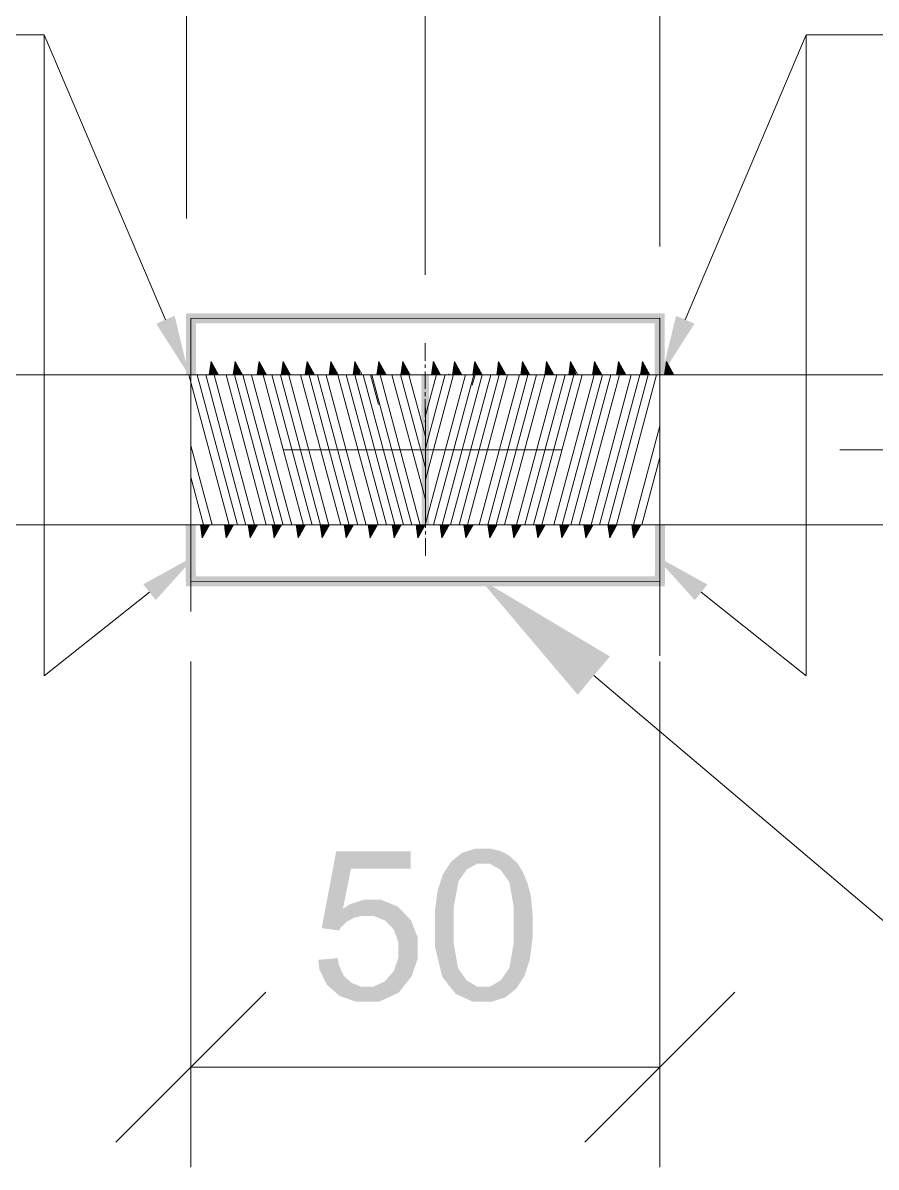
# Model space of a CAD drawing. Header units: millimetres. Extents: x 2 to 579, y 1 to 405.
# Drawn here: x 182.25 to 189.92, y 99.58 to 109.87 of the extents above; entities that cross this region are included whole.
import ezdxf

# ---------------------------------------------------------------- set-up
doc = ezdxf.new("R2010")
doc.units = ezdxf.units.MM
doc.linetypes.add('XKITLINE00', pattern=[0])
doc.layers.add('LinkedObject', color=7, linetype='Continuous', lineweight=0)

# ---------------------------------------------------------------- blocks, each defined once
blk = doc.blocks.new('*A4')
at = {"layer": 'LinkedObject'}
for color, points in [(4, [(188.024, 107.26), (183.805, 107.168), (183.715, 107.258)]), (4, [(183.715, 107.258), (183.805, 106.706), (183.715, 106.706)]), (4, [(183.805, 107.168), (183.805, 106.706), (183.715, 107.258)]), (4, [(187.934, 107.17), (183.805, 107.168), (188.024, 107.26)]), (4, [(188.024, 106.706), (187.934, 107.17), (188.024, 107.26)]), (6, [(183.448, 107.166), (183.614, 107.236), (183.742, 106.704)]), (4, [(187.934, 106.706), (187.934, 107.17), (188.024, 106.706)]), (6, [(188.125, 107.236), (188.291, 107.166), (187.996, 106.704)]), (4, [(185.834, 106.706), (185.904, 105.356), (185.837, 105.356)]), (4, [(185.901, 106.706), (185.904, 105.356), (185.834, 106.706)]), (4, [(183.713, 105.356), (183.805, 104.894), (183.715, 104.804)]), (4, [(183.803, 105.356), (183.805, 104.894), (183.713, 105.356)]), (4, [(187.934, 104.892), (187.935, 105.356), (188.024, 104.802)]), (4, [(188.024, 104.802), (187.935, 105.356), (188.025, 105.356)]), (6, [(183.444, 104.679), (183.332, 104.821), (183.811, 105.086)]), (6, [(188.406, 104.82), (188.294, 104.679), (187.927, 105.085)]), (4, [(183.805, 104.894), (187.934, 104.892), (183.715, 104.804)]), (4, [(183.715, 104.804), (187.934, 104.892), (188.024, 104.802)]), (1, [(187.53, 104.172), (187.24, 103.828), (186.355, 104.873)]), (7, [(185.2, 102.262), (184.937, 101.728), (185.068, 102.42)]), (7, [(185.738, 102.262), (185.068, 102.42), (185.738, 102.42)]), (7, [(185.2, 102.262), (185.068, 102.42), (185.738, 102.262)]), (7, [(186.321, 102.444), (186.336, 102.307), (186.199, 102.405)]), (7, [(186.394, 102.444), (186.336, 102.307), (186.321, 102.444)]), (7, [(186.336, 102.307), (186.394, 102.444), (186.393, 102.307)]), (7, [(186.394, 102.444), (186.451, 102.307), (186.393, 102.307)]), (7, [(186.544, 102.423), (186.394, 102.444), (186.449, 102.444)]), (7, [(186.585, 102.401), (186.394, 102.444), (186.544, 102.423)]), (7, [(186.547, 102.252), (186.394, 102.444), (186.585, 102.401)]), (7, [(186.451, 102.307), (186.394, 102.444), (186.547, 102.252)]), (7, [(186.102, 102.326), (186.21, 102.21), (186.029, 102.214)]), (7, [(186.244, 102.258), (186.102, 102.326), (186.15, 102.366)]), (7, [(186.21, 102.21), (186.102, 102.326), (186.244, 102.258)]), (7, [(186.199, 102.405), (186.336, 102.307), (186.15, 102.366)]), (7, [(186.15, 102.366), (186.336, 102.307), (186.244, 102.258)]), (7, [(186.585, 102.401), (186.586, 102.197), (186.547, 102.252)]), (7, [(186.626, 102.379), (186.586, 102.197), (186.585, 102.401)]), (7, [(186.694, 102.316), (186.586, 102.197), (186.626, 102.379)]), (7, [(186.72, 102.275), (186.586, 102.197), (186.694, 102.316)]), (7, [(185.128, 101.9), (184.937, 101.728), (185.2, 102.262)]), (7, [(186.029, 102.214), (186.21, 102.21), (186.004, 102.141)]), (7, [(186.72, 102.275), (186.625, 102.143), (186.586, 102.197)]), (7, [(186.747, 102.233), (186.625, 102.143), (186.72, 102.275)]), (7, [(186.788, 102.133), (186.625, 102.143), (186.747, 102.233)]), (7, [(186.168, 102.149), (185.955, 101.875), (186.004, 102.141)]), (7, [(186.125, 101.921), (185.955, 101.875), (186.168, 102.149)]), (7, [(186.004, 102.141), (185.955, 101.875), (185.98, 102.067)]), (7, [(186.004, 102.141), (186.21, 102.21), (186.168, 102.149)]), (7, [(186.804, 102.074), (186.664, 101.921), (186.625, 102.143)]), (7, [(186.804, 102.074), (186.625, 102.143), (186.788, 102.133)]), (7, [(186.819, 102.015), (186.664, 101.921), (186.804, 102.074)]), (7, [(186.834, 101.855), (186.664, 101.921), (186.819, 102.015)]), (7, [(185.315, 101.984), (185.128, 101.9), (185.188, 101.942)]), (7, [(185.298, 101.838), (185.128, 101.9), (185.315, 101.984)]), (7, [(185.298, 101.838), (185.315, 101.984), (185.338, 101.838)]), (7, [(185.338, 101.838), (185.315, 101.984), (185.403, 101.838)]), (7, [(185.382, 101.984), (185.403, 101.838), (185.315, 101.984)]), (7, [(185.619, 101.923), (185.382, 101.984), (185.47, 101.984)]), (7, [(185.507, 101.797), (185.382, 101.984), (185.619, 101.923)]), (7, [(185.403, 101.838), (185.382, 101.984), (185.507, 101.797)]), (7, [(185.507, 101.797), (185.619, 101.923), (185.547, 101.756)]), (7, [(185.547, 101.756), (185.619, 101.923), (185.586, 101.715)]), (7, [(185.68, 101.862), (185.586, 101.715), (185.619, 101.923)]), (7, [(185.955, 101.755), (186.125, 101.921), (186.125, 101.755)]), (7, [(185.955, 101.875), (186.125, 101.921), (185.955, 101.755)]), (7, [(186.834, 101.855), (186.664, 101.755), (186.664, 101.921)]), (7, [(184.937, 101.728), (185.128, 101.9), (185.225, 101.82)]), (7, [(185.193, 101.802), (184.937, 101.728), (185.225, 101.82)]), (7, [(185.161, 101.784), (184.937, 101.728), (185.193, 101.802)]), (7, [(185.225, 101.82), (185.128, 101.9), (185.298, 101.838)]), (7, [(185.586, 101.715), (185.68, 101.862), (185.626, 101.603)]), (7, [(185.626, 101.603), (185.68, 101.862), (185.801, 101.643)]), (7, [(185.801, 101.643), (185.68, 101.862), (185.74, 101.8)]), (7, [(186.834, 101.755), (186.664, 101.755), (186.834, 101.855)]), (7, [(185.111, 101.736), (184.937, 101.728), (185.161, 101.784)]), (7, [(184.937, 101.728), (185.111, 101.736), (185.092, 101.707)]), (7, [(186.125, 101.755), (185.955, 101.565), (185.955, 101.755)]), (7, [(186.125, 101.588), (185.955, 101.565), (186.125, 101.755)]), (7, [(186.834, 101.755), (186.664, 101.589), (186.664, 101.755)]), (7, [(186.834, 101.636), (186.664, 101.589), (186.834, 101.755)]), (7, [(185.626, 101.603), (185.801, 101.643), (185.626, 101.532)]), (7, [(185.626, 101.532), (185.801, 101.643), (185.626, 101.458)]), (7, [(185.801, 101.547), (185.626, 101.458), (185.801, 101.643)]), (7, [(186.625, 101.368), (186.834, 101.636), (186.785, 101.371)]), (7, [(186.664, 101.589), (186.834, 101.636), (186.625, 101.368)]), (7, [(186.785, 101.371), (186.834, 101.636), (186.809, 101.444)]), (7, [(185.584, 101.338), (185.801, 101.547), (185.694, 101.23)]), (7, [(185.626, 101.458), (185.801, 101.547), (185.584, 101.338)]), (7, [(185.694, 101.23), (185.801, 101.547), (185.748, 101.297)]), (7, [(185.748, 101.297), (185.801, 101.547), (185.801, 101.455)]), (7, [(186.125, 101.588), (186.088, 101.205), (185.955, 101.565)]), (7, [(185.955, 101.565), (186.088, 101.205), (186.022, 101.29)]), (7, [(186.164, 101.367), (186.088, 101.205), (186.125, 101.588)]), (7, [(185.091, 101.394), (184.907, 101.443), (185.082, 101.458)]), (7, [(184.907, 101.443), (185.04, 101.169), (184.916, 101.358)]), (7, [(185.091, 101.394), (185.04, 101.169), (184.907, 101.443)]), (7, [(185.136, 101.299), (185.04, 101.169), (185.091, 101.394)]), (7, [(184.916, 101.358), (185.04, 101.169), (184.982, 101.221)]), (7, [(185.04, 101.169), (185.136, 101.299), (185.098, 101.118)]), (7, [(185.171, 101.267), (185.098, 101.118), (185.136, 101.299)]), (7, [(185.543, 101.293), (185.694, 101.23), (185.502, 101.248)]), (7, [(185.584, 101.338), (185.694, 101.23), (185.543, 101.293)]), (7, [(186.088, 101.205), (186.164, 101.367), (186.203, 101.312)]), (7, [(186.242, 101.257), (186.088, 101.205), (186.203, 101.312)]), (7, [(186.586, 101.313), (186.688, 101.185), (186.547, 101.258)]), (7, [(186.785, 101.371), (186.586, 101.313), (186.625, 101.368)]), (7, [(186.761, 101.298), (186.586, 101.313), (186.785, 101.371)]), (7, [(186.688, 101.185), (186.586, 101.313), (186.761, 101.298)]), (7, [(185.206, 101.235), (185.098, 101.118), (185.171, 101.267)]), (7, [(185.206, 101.235), (185.34, 101.066), (185.098, 101.118)]), (7, [(185.291, 101.202), (185.34, 101.066), (185.206, 101.235)]), (7, [(185.341, 101.202), (185.34, 101.066), (185.291, 101.202)]), (7, [(185.34, 101.066), (185.694, 101.23), (185.453, 101.066)]), (7, [(185.401, 101.202), (185.694, 101.23), (185.34, 101.066)]), (7, [(185.401, 101.202), (185.34, 101.066), (185.341, 101.202)]), (7, [(185.502, 101.248), (185.694, 101.23), (185.401, 101.202)]), (7, [(185.453, 101.066), (185.694, 101.23), (185.63, 101.148)]), (7, [(186.242, 101.257), (186.394, 101.066), (186.088, 101.205)]), (7, [(186.088, 101.205), (186.394, 101.066), (186.144, 101.136)]), (7, [(186.337, 101.202), (186.394, 101.066), (186.242, 101.257)]), (7, [(186.394, 101.066), (186.337, 101.202), (186.394, 101.202)]), (7, [(186.394, 101.066), (186.451, 101.202), (186.468, 101.066)]), (7, [(186.451, 101.202), (186.394, 101.066), (186.394, 101.202)]), (7, [(186.639, 101.145), (186.451, 101.202), (186.547, 101.258)]), (7, [(186.591, 101.106), (186.451, 101.202), (186.639, 101.145)]), (7, [(186.468, 101.066), (186.451, 101.202), (186.591, 101.106)]), (7, [(186.547, 101.258), (186.688, 101.185), (186.639, 101.145)]), (7, [(185.098, 101.118), (185.34, 101.066), (185.249, 101.066)]), (7, [(186.144, 101.136), (186.394, 101.066), (186.297, 101.066)])]:
    blk.add_hatch(color=color, dxfattribs=at).paths.add_polyline_path(points, flags=17)
at = {"layer": 'LinkedObject', "color": 6, "linetype": 'XKITLINE00', "lineweight": 0}
for p, q in [((183.72, 108.113), (183.72, 116.792)), ((185.869, 107.606), (185.869, 116.792)), ((185.869, 107.89), (185.869, 116.792)), ((187.979, 107.86), (187.979, 116.792)), ((182.441, 109.764), (177.446, 109.764)), ((183.531, 107.201), (182.441, 109.764)), ((182.441, 103.999), (182.441, 109.764)), ((188.208, 107.201), (189.297, 109.764)), ((189.297, 109.764), (194.293, 109.764)), ((189.297, 103.999), (189.297, 109.764)), ((184.597, 106.031), (187.097, 106.031)), ((189.597, 106.031), (202.77, 106.031)), ((183.388, 104.75), (182.441, 103.999)), ((188.35, 104.75), (189.297, 103.999)), ((183.761, 104.126), (183.761, 99.578)), ((187.98, 104.128), (187.98, 99.578)), ((184.436, 101.153), (183.086, 99.803)), ((187.305, 99.803), (188.655, 101.153)), ((183.761, 100.478), (187.98, 100.478))]:
    blk.add_line(p, q, dxfattribs=at)
at = {"layer": 'LinkedObject', "color": 7, "linetype": 'XKITLINE00', "lineweight": 0}
for p, q in [((183.72, 107.213), (183.72, 107.213)), ((185.869, 106.99), (185.869, 106.99)), ((187.979, 106.96), (187.979, 106.96)), ((171.303, 106.706), (200.437, 106.706)), ((185.869, 106.706), (185.869, 106.706)), ((200.437, 105.356), (171.303, 105.356)), ((183.761, 105.026), (183.761, 105.026)), ((187.98, 105.028), (187.98, 105.028)), ((187.98, 100.478), (187.98, 100.478))]:
    blk.add_line(p, q, dxfattribs=at)
at = {"layer": 'LinkedObject', "color": 4, "linetype": 'XKITLINE00', "lineweight": 0}
for p, q in [((183.76, 107.213), (187.979, 107.215)), ((183.76, 106.706), (183.76, 107.213)), ((187.98, 106.706), (187.979, 107.215)), ((187.979, 107.215), (187.979, 104.178)), ((183.76, 107.065), (183.76, 104.577)), ((185.87, 106.328), (185.87, 105.356)), ((183.76, 105.356), (183.76, 104.849)), ((187.98, 105.357), (187.979, 104.847)), ((183.76, 104.849), (187.979, 104.847))]:
    blk.add_line(p, q, dxfattribs=at)
at = {"layer": 'LinkedObject', "color": 9, "linetype": 'XKITLINE00', "lineweight": 0}
for p, q in [((185.869, 106.83), (185.869, 106.99)), ((185.869, 106.768), (185.869, 106.799)), ((185.869, 106.58), (185.869, 106.736)), ((185.869, 106.578), (185.869, 106.706)), ((185.869, 106.518), (185.869, 106.549)), ((185.869, 106.515), (185.869, 106.547)), ((185.87, 106.33), (185.869, 106.486)), ((185.869, 106.328), (185.869, 106.484)), ((185.87, 106.265), (185.869, 106.297)), ((185.87, 106.268), (185.87, 106.299)), ((185.87, 106.08), (185.87, 106.236)), ((185.87, 106.078), (185.87, 106.234)), ((185.87, 106.018), (185.87, 106.049)), ((185.87, 106.015), (185.87, 106.047)), ((185.87, 105.83), (185.87, 105.986)), ((185.87, 105.828), (185.87, 105.984)), ((185.87, 105.768), (185.87, 105.799)), ((185.87, 105.765), (185.87, 105.797)), ((185.87, 105.58), (185.87, 105.736)), ((185.87, 105.578), (185.87, 105.734)), ((185.87, 105.518), (185.87, 105.549)), ((185.87, 105.515), (185.87, 105.547)), ((185.87, 105.33), (185.87, 105.486)), ((185.87, 105.356), (185.87, 105.484)), ((185.87, 105.268), (185.87, 105.299)), ((185.87, 105.077), (185.87, 105.236))]:
    blk.add_line(p, q, dxfattribs=at)
at = {"layer": 'LinkedObject', "color": 1, "linetype": 'XKITLINE00', "lineweight": 0}
for p, q in [((183.943, 106.824), (183.926, 106.706)), ((183.932, 106.749), (183.944, 106.706)), ((183.933, 106.757), (183.947, 106.706)), ((183.935, 106.771), (183.953, 106.706)), ((183.936, 106.778), (183.956, 106.706)), ((183.938, 106.793), (183.962, 106.706)), ((183.939, 106.8), (183.965, 106.706)), ((183.941, 106.815), (183.971, 106.706)), ((183.942, 106.822), (183.974, 106.706)), ((184.008, 106.706), (183.943, 106.824)), ((183.953, 106.806), (183.98, 106.706)), ((183.959, 106.795), (183.983, 106.706)), ((183.97, 106.775), (183.989, 106.706)), ((183.976, 106.764), (183.992, 106.706)), ((183.987, 106.743), (183.998, 106.706)), ((184.158, 106.824), (184.141, 106.706)), ((184.147, 106.75), (184.159, 106.706)), ((184.149, 106.757), (184.162, 106.706)), ((184.151, 106.772), (184.168, 106.706)), ((184.152, 106.779), (184.171, 106.706)), ((184.154, 106.793), (184.177, 106.706)), ((184.155, 106.8), (184.18, 106.706)), ((184.157, 106.815), (184.186, 106.706)), ((184.224, 106.706), (184.158, 106.824)), ((184.158, 106.822), (184.189, 106.706)), ((184.169, 106.805), (184.195, 106.706)), ((184.174, 106.795), (184.198, 106.706)), ((184.186, 106.774), (184.204, 106.706)), ((184.192, 106.764), (184.207, 106.706)), ((184.203, 106.743), (184.213, 106.706)), ((184.374, 106.824), (184.357, 106.706)), ((184.363, 106.75), (184.375, 106.706)), ((184.364, 106.757), (184.378, 106.706)), ((184.366, 106.772), (184.384, 106.706)), ((184.367, 106.779), (184.387, 106.706)), ((184.369, 106.794), (184.393, 106.706)), ((184.37, 106.801), (184.396, 106.706)), ((184.373, 106.815), (184.402, 106.706)), ((184.44, 106.706), (184.374, 106.824)), ((184.374, 106.823), (184.405, 106.706)), ((184.384, 106.805), (184.411, 106.706)), ((184.39, 106.794), (184.414, 106.706)), ((184.402, 106.774), (184.42, 106.706)), ((184.407, 106.763), (184.423, 106.706)), ((184.419, 106.743), (184.429, 106.706)), ((184.589, 106.824), (184.572, 106.706)), ((184.579, 106.75), (184.591, 106.706)), ((184.58, 106.758), (184.594, 106.706)), ((184.582, 106.772), (184.6, 106.706)), ((184.583, 106.779), (184.603, 106.706)), ((184.585, 106.794), (184.609, 106.706)), ((184.586, 106.801), (184.612, 106.706)), ((184.588, 106.816), (184.618, 106.706)), ((184.655, 106.706), (184.589, 106.824)), ((184.589, 106.823), (184.621, 106.706)), ((184.6, 106.804), (184.627, 106.706)), ((184.606, 106.794), (184.63, 106.706)), ((184.617, 106.773), (184.636, 106.706)), ((184.623, 106.763), (184.639, 106.706)), ((184.635, 106.742), (184.645, 106.706)), ((184.805, 106.824), (184.788, 106.706)), ((184.794, 106.751), (184.806, 106.706)), ((184.795, 106.758), (184.809, 106.706)), ((184.797, 106.772), (184.815, 106.706)), ((184.798, 106.78), (184.818, 106.706)), ((184.801, 106.794), (184.824, 106.706)), ((184.802, 106.801), (184.827, 106.706)), ((184.804, 106.816), (184.833, 106.706)), ((184.871, 106.706), (184.805, 106.824)), ((184.805, 106.823), (184.836, 106.706)), ((184.816, 106.804), (184.842, 106.706)), ((184.822, 106.794), (184.845, 106.706)), ((184.833, 106.773), (184.851, 106.706)), ((184.839, 106.762), (184.854, 106.706)), ((184.851, 106.742), (184.86, 106.706)), ((185.02, 106.824), (185.003, 106.706)), ((185.01, 106.751), (185.022, 106.706)), ((185.011, 106.758), (185.025, 106.706)), ((185.013, 106.773), (185.031, 106.706)), ((185.014, 106.78), (185.034, 106.706)), ((185.016, 106.794), (185.04, 106.706)), ((185.017, 106.802), (185.043, 106.706)), ((185.019, 106.816), (185.049, 106.706)), ((185.086, 106.706), (185.02, 106.824)), ((185.02, 106.823), (185.052, 106.706)), ((185.032, 106.803), (185.058, 106.706)), ((185.038, 106.793), (185.061, 106.706)), ((185.049, 106.772), (185.067, 106.706)), ((185.055, 106.762), (185.07, 106.706)), ((185.066, 106.741), (185.076, 106.706)), ((185.236, 106.824), (185.219, 106.706)), ((185.225, 106.751), (185.238, 106.706)), ((185.226, 106.759), (185.241, 106.706)), ((185.229, 106.773), (185.247, 106.706)), ((185.23, 106.78), (185.25, 106.706)), ((185.232, 106.795), (185.256, 106.706)), ((185.233, 106.802), (185.259, 106.706)), ((185.235, 106.817), (185.265, 106.706)), ((185.236, 106.824), (185.268, 106.706)), ((185.302, 106.706), (185.236, 106.824)), ((185.248, 106.803), (185.274, 106.706)), ((185.253, 106.793), (185.277, 106.706)), ((185.265, 106.772), (185.283, 106.706)), ((185.452, 106.824), (185.434, 106.706)), ((185.441, 106.749), (185.452, 106.706)), ((185.442, 106.756), (185.455, 106.706)), ((185.444, 106.771), (185.461, 106.706)), ((185.445, 106.778), (185.464, 106.706)), ((185.447, 106.792), (185.47, 106.706)), ((185.448, 106.8), (185.473, 106.706)), ((185.45, 106.814), (185.479, 106.706)), ((185.451, 106.821), (185.482, 106.706)), ((185.517, 106.706), (185.452, 106.824)), ((185.461, 106.806), (185.488, 106.706)), ((185.467, 106.796), (185.491, 106.706)), ((185.478, 106.775), (185.497, 106.706)), ((185.484, 106.765), (185.5, 106.706)), ((185.496, 106.744), (185.506, 106.706)), ((185.667, 106.824), (185.65, 106.706)), ((185.656, 106.749), (185.668, 106.706)), ((185.657, 106.756), (185.671, 106.706)), ((185.659, 106.771), (185.677, 106.706)), ((185.66, 106.778), (185.68, 106.706)), ((185.663, 106.793), (185.686, 106.706)), ((185.664, 106.8), (185.689, 106.706)), ((185.666, 106.814), (185.695, 106.706)), ((185.733, 106.706), (185.667, 106.824)), ((185.667, 106.822), (185.698, 106.706)), ((185.677, 106.806), (185.704, 106.706)), ((185.683, 106.796), (185.707, 106.706)), ((185.694, 106.775), (185.713, 106.706)), ((185.7, 106.765), (185.716, 106.706)), ((185.712, 106.744), (185.722, 106.706)), ((185.942, 106.824), (185.924, 106.706)), ((185.931, 106.749), (185.942, 106.706)), ((185.932, 106.757), (185.945, 106.706)), ((185.934, 106.771), (185.951, 106.706)), ((185.935, 106.778), (185.954, 106.706)), ((185.937, 106.793), (185.96, 106.706)), ((185.938, 106.8), (185.963, 106.706)), ((185.94, 106.815), (185.969, 106.706)), ((185.941, 106.822), (185.972, 106.706)), ((186.007, 106.706), (185.942, 106.824)), ((185.952, 106.806), (185.978, 106.706)), ((185.957, 106.795), (185.981, 106.706)), ((185.969, 106.775), (185.987, 106.706)), ((185.975, 106.764), (185.99, 106.706)), ((185.986, 106.743), (185.996, 106.706)), ((186.133, 106.824), (186.115, 106.706)), ((186.122, 106.75), (186.134, 106.706)), ((186.123, 106.757), (186.137, 106.706)), ((186.125, 106.771), (186.143, 106.706)), ((186.126, 106.779), (186.146, 106.706)), ((186.128, 106.793), (186.152, 106.706)), ((186.129, 106.8), (186.155, 106.706)), ((186.131, 106.815), (186.161, 106.706)), ((186.132, 106.822), (186.164, 106.706)), ((186.198, 106.706), (186.133, 106.824)), ((186.143, 106.805), (186.17, 106.706)), ((186.149, 106.795), (186.173, 106.706)), ((186.16, 106.774), (186.179, 106.706)), ((186.166, 106.764), (186.182, 106.706)), ((186.178, 106.743), (186.188, 106.706)), ((186.314, 106.824), (186.297, 106.706)), ((186.303, 106.75), (186.315, 106.706)), ((186.304, 106.757), (186.318, 106.706)), ((186.306, 106.772), (186.324, 106.706)), ((186.307, 106.779), (186.327, 106.706)), ((186.309, 106.794), (186.333, 106.706)), ((186.31, 106.801), (186.336, 106.706)), ((186.313, 106.815), (186.342, 106.706)), ((186.38, 106.706), (186.314, 106.824)), ((186.314, 106.822), (186.345, 106.706)), ((186.324, 106.805), (186.351, 106.706)), ((186.33, 106.794), (186.354, 106.706)), ((186.342, 106.774), (186.36, 106.706)), ((186.347, 106.763), (186.363, 106.706)), ((186.359, 106.743), (186.369, 106.706)), ((186.529, 106.824), (186.512, 106.706)), ((186.519, 106.75), (186.531, 106.706)), ((186.52, 106.758), (186.534, 106.706)), ((186.522, 106.772), (186.54, 106.706)), ((186.523, 106.779), (186.543, 106.706)), ((186.525, 106.794), (186.549, 106.706)), ((186.526, 106.801), (186.552, 106.706)), ((186.528, 106.816), (186.558, 106.706)), ((186.595, 106.706), (186.529, 106.824)), ((186.529, 106.823), (186.561, 106.706)), ((186.54, 106.804), (186.567, 106.706)), ((186.546, 106.794), (186.57, 106.706)), ((186.557, 106.773), (186.576, 106.706)), ((186.563, 106.763), (186.579, 106.706)), ((186.575, 106.742), (186.585, 106.706)), ((186.745, 106.824), (186.728, 106.706)), ((186.734, 106.751), (186.746, 106.706)), ((186.735, 106.758), (186.749, 106.706)), ((186.737, 106.772), (186.755, 106.706)), ((186.738, 106.78), (186.758, 106.706)), ((186.741, 106.794), (186.764, 106.706)), ((186.742, 106.801), (186.767, 106.706)), ((186.744, 106.816), (186.773, 106.706)), ((186.811, 106.706), (186.745, 106.824)), ((186.745, 106.823), (186.776, 106.706)), ((186.756, 106.804), (186.782, 106.706)), ((186.762, 106.793), (186.785, 106.706)), ((186.773, 106.773), (186.791, 106.706)), ((186.779, 106.762), (186.794, 106.706)), ((186.791, 106.742), (186.8, 106.706)), ((186.96, 106.824), (186.943, 106.706)), ((186.95, 106.751), (186.962, 106.706)), ((186.951, 106.758), (186.965, 106.706)), ((186.953, 106.773), (186.971, 106.706)), ((186.954, 106.78), (186.974, 106.706)), ((186.956, 106.794), (186.98, 106.706)), ((186.957, 106.802), (186.983, 106.706)), ((186.959, 106.816), (186.989, 106.706)), ((187.026, 106.706), (186.96, 106.824)), ((186.96, 106.823), (186.992, 106.706)), ((186.972, 106.803), (186.998, 106.706)), ((186.977, 106.793), (187.001, 106.706)), ((186.989, 106.772), (187.007, 106.706)), ((186.995, 106.762), (187.01, 106.706)), ((187.006, 106.741), (187.016, 106.706)), ((187.176, 106.824), (187.159, 106.706)), ((187.165, 106.751), (187.178, 106.706)), ((187.166, 106.759), (187.181, 106.706)), ((187.169, 106.773), (187.187, 106.706)), ((187.17, 106.78), (187.19, 106.706)), ((187.172, 106.795), (187.196, 106.706)), ((187.173, 106.802), (187.199, 106.706)), ((187.175, 106.816), (187.205, 106.706)), ((187.176, 106.824), (187.208, 106.706)), ((187.242, 106.706), (187.176, 106.824)), ((187.188, 106.803), (187.214, 106.706)), ((187.193, 106.793), (187.217, 106.706)), ((187.205, 106.772), (187.223, 106.706)), ((187.391, 106.824), (187.374, 106.706)), ((187.381, 106.749), (187.392, 106.706)), ((187.382, 106.756), (187.395, 106.706)), ((187.384, 106.771), (187.401, 106.706)), ((187.385, 106.778), (187.404, 106.706)), ((187.387, 106.792), (187.41, 106.706)), ((187.388, 106.8), (187.413, 106.706)), ((187.39, 106.814), (187.419, 106.706)), ((187.457, 106.706), (187.391, 106.824)), ((187.391, 106.821), (187.422, 106.706)), ((187.401, 106.806), (187.428, 106.706)), ((187.407, 106.796), (187.431, 106.706)), ((187.418, 106.775), (187.437, 106.706)), ((187.424, 106.765), (187.44, 106.706)), ((187.436, 106.744), (187.446, 106.706)), ((187.607, 106.824), (187.59, 106.706)), ((187.596, 106.749), (187.608, 106.706)), ((187.597, 106.756), (187.611, 106.706)), ((187.599, 106.771), (187.617, 106.706)), ((187.6, 106.778), (187.62, 106.706)), ((187.603, 106.793), (187.626, 106.706)), ((187.604, 106.8), (187.629, 106.706)), ((187.606, 106.814), (187.635, 106.706)), ((187.673, 106.706), (187.607, 106.824)), ((187.607, 106.822), (187.638, 106.706)), ((187.617, 106.806), (187.644, 106.706)), ((187.623, 106.796), (187.647, 106.706)), ((187.634, 106.775), (187.653, 106.706)), ((187.64, 106.765), (187.656, 106.706)), ((187.652, 106.744), (187.662, 106.706)), ((187.823, 106.824), (187.805, 106.706)), ((187.812, 106.749), (187.824, 106.706)), ((187.813, 106.757), (187.827, 106.706)), ((187.815, 106.771), (187.833, 106.706)), ((187.816, 106.778), (187.836, 106.706)), ((187.818, 106.793), (187.841, 106.706)), ((187.819, 106.8), (187.844, 106.706)), ((187.821, 106.815), (187.85, 106.706)), ((187.822, 106.822), (187.853, 106.706)), ((187.888, 106.706), (187.823, 106.824)), ((187.833, 106.806), (187.859, 106.706)), ((187.838, 106.795), (187.862, 106.706)), ((187.85, 106.775), (187.868, 106.706)), ((187.856, 106.764), (187.871, 106.706)), ((187.867, 106.743), (187.877, 106.706)), ((188.038, 106.824), (188.021, 106.706)), ((188.027, 106.75), (188.039, 106.706)), ((188.028, 106.757), (188.042, 106.706)), ((188.031, 106.772), (188.048, 106.706)), ((188.032, 106.779), (188.051, 106.706)), ((188.034, 106.793), (188.057, 106.706)), ((188.035, 106.8), (188.06, 106.706)), ((188.037, 106.815), (188.066, 106.706)), ((188.104, 106.706), (188.038, 106.824)), ((188.038, 106.822), (188.069, 106.706)), ((188.048, 106.805), (188.075, 106.706)), ((188.054, 106.795), (188.078, 106.706)), ((188.066, 106.774), (188.084, 106.706)), ((188.072, 106.764), (188.087, 106.706)), ((188.083, 106.743), (188.093, 106.706)), ((183.742, 106.704), (184.104, 105.355)), ((183.818, 106.704), (184.18, 105.355)), ((183.894, 106.704), (184.256, 105.354)), ((183.926, 106.706), (183.926, 106.706)), ((183.927, 106.713), (183.929, 106.706)), ((183.929, 106.728), (183.935, 106.706)), ((183.93, 106.735), (183.938, 106.706)), ((183.97, 106.704), (184.332, 105.354)), ((183.993, 106.733), (184.001, 106.706)), ((184.005, 106.712), (184.007, 106.706)), ((184.077, 106.704), (184.439, 105.355)), ((184.141, 106.706), (184.141, 106.706)), ((184.142, 106.714), (184.144, 106.706)), ((184.144, 106.728), (184.15, 106.706)), ((184.145, 106.735), (184.153, 106.706)), ((184.153, 106.704), (184.515, 105.354)), ((184.209, 106.733), (184.216, 106.706)), ((184.221, 106.712), (184.222, 106.706)), ((184.229, 106.704), (184.591, 105.354)), ((184.306, 106.703), (184.667, 105.354)), ((184.357, 106.707), (184.357, 106.706)), ((184.358, 106.714), (184.36, 106.706)), ((184.36, 106.728), (184.366, 106.706)), ((184.361, 106.736), (184.369, 106.706)), ((184.412, 106.704), (184.774, 105.354)), ((184.425, 106.732), (184.432, 106.706)), ((184.436, 106.712), (184.438, 106.706)), ((184.488, 106.704), (184.85, 105.354)), ((184.565, 106.703), (184.926, 105.354)), ((184.572, 106.707), (184.573, 106.706)), ((184.573, 106.714), (184.576, 106.706)), ((184.575, 106.729), (184.582, 106.706)), ((184.577, 106.736), (184.585, 106.706)), ((184.641, 106.732), (184.648, 106.706)), ((184.641, 106.703), (185.002, 105.354)), ((184.652, 106.711), (184.654, 106.706)), ((184.747, 106.704), (185.109, 105.354)), ((184.788, 106.707), (184.788, 106.706)), ((184.789, 106.715), (184.791, 106.706)), ((184.791, 106.729), (184.797, 106.706)), ((184.792, 106.736), (184.8, 106.706)), ((184.823, 106.703), (185.185, 105.354)), ((184.856, 106.731), (184.863, 106.706)), ((184.868, 106.711), (184.869, 106.706)), ((184.9, 106.703), (185.261, 105.354)), ((184.976, 106.703), (185.337, 105.353)), ((185.004, 106.708), (185.004, 106.706)), ((185.005, 106.715), (185.007, 106.706)), ((185.007, 106.729), (185.013, 106.706)), ((185.008, 106.737), (185.016, 106.706)), ((185.072, 106.731), (185.079, 106.706)), ((185.082, 106.705), (185.444, 105.355)), ((185.084, 106.71), (185.085, 106.706)), ((185.158, 106.705), (185.52, 105.355)), ((185.219, 106.708), (185.22, 106.706)), ((185.22, 106.715), (185.223, 106.706)), ((185.222, 106.73), (185.229, 106.706)), ((185.223, 106.737), (185.232, 106.706)), ((185.234, 106.704), (185.596, 105.355)), ((185.311, 106.704), (185.672, 105.355)), ((185.376, 106.706), (185.448, 106.438)), ((185.387, 106.704), (185.748, 105.354)), ((185.435, 106.713), (185.437, 106.706)), ((185.437, 106.727), (185.443, 106.706)), ((185.439, 106.734), (185.446, 106.706)), ((185.463, 106.704), (185.824, 105.354)), ((185.502, 106.734), (185.509, 106.706)), ((185.513, 106.713), (185.515, 106.706)), ((185.569, 106.705), (185.87, 105.583)), ((185.645, 106.705), (185.87, 105.868)), ((185.65, 106.706), (185.65, 106.706)), ((185.651, 106.713), (185.653, 106.706)), ((185.653, 106.727), (185.659, 106.706)), ((185.654, 106.735), (185.662, 106.706)), ((185.717, 106.734), (185.725, 106.706)), ((185.721, 106.705), (185.87, 106.152)), ((185.729, 106.713), (185.731, 106.706)), ((185.866, 106.706), (185.866, 106.706)), ((186.23, 106.705), (185.868, 105.356)), ((185.971, 106.707), (185.869, 106.328)), ((185.869, 106.706), (185.869, 106.706)), ((186.123, 106.707), (185.87, 105.761)), ((186.047, 106.707), (185.87, 106.044)), ((185.927, 106.728), (185.933, 106.706)), ((185.929, 106.735), (185.936, 106.706)), ((185.933, 106.733), (185.94, 106.706)), ((186.306, 106.705), (185.944, 105.356)), ((185.945, 106.712), (185.946, 106.706)), ((186.382, 106.706), (186.02, 105.356)), ((186.081, 106.706), (186.081, 106.706)), ((186.082, 106.714), (186.084, 106.706)), ((186.458, 106.706), (186.096, 105.356)), ((186.119, 106.728), (186.125, 106.706)), ((186.12, 106.735), (186.128, 106.706)), ((186.16, 106.712), (186.162, 106.706)), ((186.534, 106.706), (186.173, 105.357)), ((186.183, 106.733), (186.191, 106.706)), ((186.61, 106.706), (186.249, 105.357)), ((186.317, 106.706), (186.292, 106.611)), ((186.297, 106.707), (186.297, 106.706)), ((186.298, 106.714), (186.3, 106.706)), ((186.3, 106.728), (186.306, 106.706)), ((186.301, 106.736), (186.309, 106.706)), ((186.717, 106.705), (186.355, 105.355)), ((186.365, 106.732), (186.372, 106.706)), ((186.376, 106.711), (186.378, 106.706)), ((186.793, 106.705), (186.431, 105.355)), ((186.869, 106.705), (186.507, 105.355)), ((186.512, 106.707), (186.513, 106.706)), ((186.513, 106.714), (186.516, 106.706)), ((186.515, 106.729), (186.522, 106.706)), ((186.517, 106.736), (186.525, 106.706)), ((186.581, 106.732), (186.588, 106.706)), ((186.945, 106.705), (186.583, 105.356)), ((186.592, 106.711), (186.594, 106.706)), ((187.052, 106.705), (186.69, 105.355)), ((186.728, 106.707), (186.728, 106.706)), ((186.729, 106.714), (186.731, 106.706)), ((186.731, 106.729), (186.737, 106.706)), ((186.732, 106.736), (186.74, 106.706)), ((187.128, 106.705), (186.766, 105.355)), ((186.796, 106.731), (186.803, 106.706)), ((186.808, 106.711), (186.809, 106.706)), ((187.204, 106.705), (186.842, 105.356)), ((187.28, 106.705), (186.919, 105.356)), ((186.943, 106.708), (186.944, 106.706)), ((186.945, 106.715), (186.947, 106.706)), ((186.947, 106.729), (186.953, 106.706)), ((186.948, 106.737), (186.956, 106.706)), ((187.012, 106.731), (187.019, 106.706)), ((187.024, 106.71), (187.025, 106.706)), ((187.387, 106.705), (187.025, 105.355)), ((187.159, 106.708), (187.16, 106.706)), ((187.16, 106.715), (187.163, 106.706)), ((187.162, 106.73), (187.169, 106.706)), ((187.163, 106.737), (187.172, 106.706)), ((187.539, 106.705), (187.177, 105.356)), ((187.615, 106.706), (187.254, 105.356)), ((187.722, 106.705), (187.36, 105.356)), ((187.375, 106.713), (187.377, 106.706)), ((187.377, 106.727), (187.383, 106.706)), ((187.378, 106.734), (187.386, 106.706)), ((187.798, 106.705), (187.436, 105.356)), ((187.441, 106.734), (187.449, 106.706)), ((187.453, 106.713), (187.455, 106.706)), ((187.874, 106.706), (187.513, 105.356)), ((187.95, 106.706), (187.589, 105.356)), ((187.59, 106.706), (187.59, 106.706)), ((187.591, 106.713), (187.593, 106.706)), ((187.593, 106.727), (187.599, 106.706)), ((187.594, 106.735), (187.602, 106.706)), ((187.657, 106.734), (187.665, 106.706)), ((187.669, 106.713), (187.671, 106.706)), ((187.805, 106.706), (187.806, 106.706)), ((187.806, 106.713), (187.809, 106.706)), ((187.809, 106.728), (187.815, 106.706)), ((187.81, 106.735), (187.818, 106.706)), ((187.873, 106.733), (187.88, 106.706)), ((187.885, 106.712), (187.886, 106.706)), ((188.021, 106.706), (188.021, 106.706)), ((188.022, 106.714), (188.024, 106.706)), ((188.024, 106.728), (188.03, 106.706)), ((188.025, 106.735), (188.033, 106.706)), ((188.089, 106.733), (188.096, 106.706)), ((188.1, 106.712), (188.102, 106.706)), ((187.979, 106.246), (187.741, 105.356)), ((183.76, 106.069), (183.952, 105.355)), ((187.979, 105.962), (187.817, 105.356)), ((183.76, 105.786), (183.875, 105.355)), ((183.863, 105.238), (183.846, 105.356)), ((183.847, 105.356), (183.874, 105.257)), ((183.85, 105.356), (183.876, 105.261)), ((183.852, 105.319), (183.87, 105.25)), ((183.856, 105.356), (183.88, 105.268)), ((183.859, 105.356), (183.882, 105.272)), ((183.929, 105.356), (183.863, 105.238)), ((183.865, 105.356), (183.886, 105.279)), ((183.868, 105.356), (183.888, 105.283)), ((183.874, 105.356), (183.892, 105.29)), ((183.877, 105.356), (183.894, 105.294)), ((183.883, 105.356), (183.898, 105.301)), ((183.886, 105.356), (183.9, 105.304)), ((183.892, 105.356), (183.904, 105.312)), ((183.895, 105.356), (183.906, 105.315)), ((183.901, 105.356), (183.91, 105.323)), ((183.904, 105.356), (183.912, 105.326)), ((183.91, 105.356), (183.916, 105.333)), ((183.913, 105.356), (183.918, 105.337)), ((183.919, 105.356), (183.923, 105.344)), ((183.922, 105.356), (183.925, 105.348)), ((183.928, 105.356), (183.929, 105.355)), ((184.079, 105.238), (184.062, 105.356)), ((184.063, 105.356), (184.09, 105.257)), ((184.066, 105.356), (184.092, 105.261)), ((184.067, 105.32), (184.086, 105.25)), ((184.072, 105.356), (184.096, 105.268)), ((184.075, 105.356), (184.098, 105.272)), ((184.145, 105.356), (184.079, 105.238)), ((184.081, 105.356), (184.102, 105.279)), ((184.084, 105.356), (184.104, 105.283)), ((184.09, 105.356), (184.108, 105.29)), ((184.093, 105.356), (184.11, 105.294)), ((184.099, 105.356), (184.114, 105.301)), ((184.102, 105.356), (184.116, 105.305)), ((184.108, 105.356), (184.12, 105.312)), ((184.111, 105.356), (184.122, 105.315)), ((184.117, 105.356), (184.126, 105.323)), ((184.12, 105.356), (184.128, 105.326)), ((184.126, 105.356), (184.132, 105.334)), ((184.129, 105.356), (184.134, 105.337)), ((184.135, 105.356), (184.138, 105.344)), ((184.138, 105.356), (184.14, 105.348)), ((184.144, 105.356), (184.144, 105.355)), ((184.294, 105.238), (184.277, 105.356)), ((184.279, 105.356), (184.305, 105.258)), ((184.282, 105.356), (184.307, 105.261)), ((184.282, 105.321), (184.301, 105.25)), ((184.288, 105.356), (184.311, 105.268)), ((184.291, 105.356), (184.313, 105.272)), ((184.36, 105.356), (184.294, 105.238)), ((184.297, 105.356), (184.317, 105.279)), ((184.3, 105.356), (184.319, 105.283)), ((184.306, 105.356), (184.323, 105.29)), ((184.309, 105.356), (184.325, 105.294)), ((184.315, 105.356), (184.33, 105.301)), ((184.318, 105.356), (184.332, 105.305)), ((184.324, 105.356), (184.336, 105.312)), ((184.327, 105.356), (184.338, 105.316)), ((184.333, 105.356), (184.342, 105.323)), ((184.336, 105.356), (184.344, 105.326)), ((184.342, 105.356), (184.348, 105.334)), ((184.345, 105.356), (184.35, 105.337)), ((184.351, 105.356), (184.354, 105.345)), ((184.354, 105.356), (184.356, 105.348)), ((184.36, 105.356), (184.36, 105.356)), ((184.51, 105.238), (184.493, 105.356)), ((184.494, 105.356), (184.521, 105.258)), ((184.497, 105.356), (184.523, 105.261)), ((184.498, 105.322), (184.517, 105.25)), ((184.503, 105.356), (184.527, 105.269)), ((184.506, 105.356), (184.529, 105.272)), ((184.576, 105.356), (184.51, 105.238)), ((184.512, 105.356), (184.533, 105.279)), ((184.515, 105.356), (184.535, 105.283)), ((184.521, 105.356), (184.539, 105.29)), ((184.524, 105.356), (184.541, 105.294)), ((184.53, 105.356), (184.545, 105.301)), ((184.533, 105.356), (184.547, 105.305)), ((184.539, 105.356), (184.551, 105.312)), ((184.542, 105.356), (184.553, 105.316)), ((184.548, 105.356), (184.557, 105.323)), ((184.551, 105.356), (184.559, 105.327)), ((184.557, 105.356), (184.563, 105.334)), ((184.56, 105.356), (184.565, 105.338)), ((184.566, 105.356), (184.569, 105.345)), ((184.569, 105.356), (184.571, 105.348)), ((184.575, 105.356), (184.575, 105.356)), ((184.725, 105.238), (184.708, 105.356)), ((184.71, 105.356), (184.737, 105.258)), ((184.713, 105.356), (184.739, 105.261)), ((184.713, 105.323), (184.732, 105.251)), ((184.719, 105.356), (184.743, 105.269)), ((184.722, 105.356), (184.745, 105.272)), ((184.791, 105.356), (184.725, 105.238)), ((184.728, 105.356), (184.749, 105.28)), ((184.731, 105.356), (184.751, 105.283)), ((184.737, 105.356), (184.755, 105.291)), ((184.74, 105.356), (184.757, 105.294)), ((184.746, 105.356), (184.761, 105.301)), ((184.749, 105.356), (184.763, 105.305)), ((184.755, 105.356), (184.767, 105.312)), ((184.758, 105.356), (184.769, 105.316)), ((184.764, 105.356), (184.773, 105.323)), ((184.767, 105.356), (184.775, 105.327)), ((184.773, 105.356), (184.779, 105.334)), ((184.776, 105.356), (184.781, 105.338)), ((184.782, 105.356), (184.785, 105.345)), ((184.785, 105.356), (184.787, 105.349)), ((184.791, 105.356), (184.791, 105.356)), ((184.941, 105.238), (184.924, 105.356)), ((184.926, 105.356), (184.952, 105.258)), ((184.929, 105.356), (184.954, 105.262)), ((184.929, 105.324), (184.948, 105.251)), ((184.932, 105.299), (184.946, 105.247)), ((184.935, 105.356), (184.958, 105.269)), ((184.938, 105.356), (184.96, 105.273)), ((185.007, 105.356), (184.941, 105.238)), ((184.944, 105.356), (184.964, 105.28)), ((184.947, 105.356), (184.966, 105.283)), ((184.953, 105.356), (184.97, 105.291)), ((184.956, 105.356), (184.972, 105.294)), ((184.962, 105.356), (184.976, 105.302)), ((184.965, 105.356), (184.978, 105.305)), ((184.971, 105.356), (184.982, 105.312)), ((184.974, 105.356), (184.984, 105.316)), ((184.98, 105.356), (184.989, 105.323)), ((184.983, 105.356), (184.991, 105.327)), ((184.989, 105.356), (184.995, 105.334)), ((184.992, 105.356), (184.997, 105.338)), ((184.998, 105.356), (185.001, 105.345)), ((185.001, 105.356), (185.003, 105.349)), ((185.007, 105.356), (185.007, 105.356)), ((185.157, 105.238), (185.139, 105.356)), ((185.142, 105.356), (185.168, 105.258)), ((185.144, 105.325), (185.164, 105.251)), ((185.145, 105.356), (185.17, 105.262)), ((185.147, 105.3), (185.162, 105.247)), ((185.151, 105.356), (185.174, 105.269)), ((185.154, 105.356), (185.176, 105.273)), ((185.222, 105.356), (185.157, 105.238)), ((185.159, 105.356), (185.18, 105.28)), ((185.162, 105.356), (185.182, 105.284)), ((185.168, 105.356), (185.186, 105.291)), ((185.171, 105.356), (185.188, 105.294)), ((185.177, 105.356), (185.192, 105.302)), ((185.18, 105.356), (185.194, 105.305)), ((185.186, 105.356), (185.198, 105.313)), ((185.189, 105.356), (185.2, 105.316)), ((185.195, 105.356), (185.204, 105.323)), ((185.198, 105.356), (185.206, 105.327)), ((185.204, 105.356), (185.21, 105.334)), ((185.207, 105.356), (185.212, 105.338)), ((185.213, 105.356), (185.216, 105.345)), ((185.216, 105.356), (185.218, 105.349)), ((185.372, 105.238), (185.355, 105.356)), ((185.356, 105.356), (185.383, 105.257)), ((185.359, 105.356), (185.385, 105.261)), ((185.361, 105.316), (185.379, 105.25)), ((185.365, 105.356), (185.389, 105.268)), ((185.368, 105.356), (185.391, 105.271)), ((185.438, 105.356), (185.372, 105.238)), ((185.374, 105.356), (185.395, 105.279)), ((185.377, 105.356), (185.397, 105.282)), ((185.383, 105.356), (185.401, 105.29)), ((185.386, 105.356), (185.403, 105.293)), ((185.392, 105.356), (185.407, 105.3)), ((185.395, 105.356), (185.409, 105.304)), ((185.401, 105.356), (185.413, 105.311)), ((185.404, 105.356), (185.415, 105.315)), ((185.41, 105.356), (185.419, 105.322)), ((185.413, 105.356), (185.421, 105.326)), ((185.419, 105.356), (185.425, 105.333)), ((185.422, 105.356), (185.427, 105.337)), ((185.428, 105.356), (185.431, 105.344)), ((185.431, 105.356), (185.433, 105.348)), ((185.437, 105.356), (185.437, 105.355)), ((185.588, 105.238), (185.57, 105.356)), ((185.572, 105.356), (185.598, 105.257)), ((185.575, 105.356), (185.6, 105.261)), ((185.576, 105.317), (185.594, 105.25)), ((185.581, 105.356), (185.604, 105.268)), ((185.584, 105.356), (185.606, 105.272)), ((185.653, 105.356), (185.588, 105.238)), ((185.59, 105.356), (185.61, 105.279)), ((185.593, 105.356), (185.612, 105.282)), ((185.599, 105.356), (185.616, 105.29)), ((185.602, 105.356), (185.619, 105.293)), ((185.608, 105.356), (185.623, 105.301)), ((185.611, 105.356), (185.625, 105.304)), ((185.617, 105.356), (185.629, 105.311)), ((185.62, 105.356), (185.631, 105.315)), ((185.626, 105.356), (185.635, 105.322)), ((185.629, 105.356), (185.637, 105.326)), ((185.635, 105.356), (185.641, 105.333)), ((185.638, 105.356), (185.643, 105.337)), ((185.644, 105.356), (185.647, 105.344)), ((185.647, 105.356), (185.649, 105.348)), ((185.653, 105.356), (185.653, 105.355)), ((185.803, 105.238), (185.786, 105.356)), ((185.787, 105.356), (185.814, 105.257)), ((185.79, 105.356), (185.816, 105.261)), ((185.791, 105.319), (185.81, 105.25)), ((185.796, 105.356), (185.82, 105.268)), ((185.799, 105.356), (185.822, 105.272)), ((185.869, 105.356), (185.803, 105.238)), ((185.805, 105.356), (185.826, 105.279)), ((185.808, 105.356), (185.828, 105.283)), ((185.814, 105.356), (185.832, 105.29)), ((185.817, 105.356), (185.834, 105.293)), ((185.823, 105.356), (185.838, 105.301)), ((185.826, 105.356), (185.84, 105.304)), ((185.832, 105.356), (185.844, 105.312)), ((185.835, 105.356), (185.846, 105.315)), ((185.841, 105.356), (185.85, 105.323)), ((185.844, 105.356), (185.852, 105.326)), ((185.85, 105.356), (185.856, 105.333)), ((185.853, 105.356), (185.858, 105.337)), ((185.859, 105.356), (185.862, 105.344)), ((185.862, 105.356), (185.864, 105.348)), ((185.868, 105.356), (185.869, 105.355)), ((186.019, 105.238), (186.002, 105.356)), ((186.003, 105.356), (186.03, 105.257)), ((186.006, 105.356), (186.032, 105.261)), ((186.007, 105.32), (186.026, 105.25)), ((186.012, 105.356), (186.036, 105.268)), ((186.015, 105.356), (186.038, 105.272)), ((186.085, 105.356), (186.019, 105.238)), ((186.021, 105.356), (186.042, 105.279)), ((186.024, 105.356), (186.044, 105.283)), ((186.03, 105.356), (186.048, 105.29)), ((186.033, 105.356), (186.05, 105.294)), ((186.039, 105.356), (186.054, 105.301)), ((186.042, 105.356), (186.056, 105.305)), ((186.048, 105.356), (186.06, 105.312)), ((186.051, 105.356), (186.062, 105.315)), ((186.057, 105.356), (186.066, 105.323)), ((186.06, 105.356), (186.068, 105.326)), ((186.066, 105.356), (186.072, 105.334)), ((186.069, 105.356), (186.074, 105.337)), ((186.075, 105.356), (186.078, 105.344)), ((186.078, 105.356), (186.08, 105.348)), ((186.084, 105.356), (186.084, 105.355)), ((186.234, 105.238), (186.217, 105.356)), ((186.219, 105.356), (186.245, 105.257)), ((186.222, 105.356), (186.247, 105.261)), ((186.222, 105.321), (186.241, 105.25)), ((186.228, 105.356), (186.251, 105.268)), ((186.231, 105.356), (186.253, 105.272)), ((186.3, 105.356), (186.234, 105.238)), ((186.237, 105.356), (186.257, 105.279)), ((186.24, 105.356), (186.259, 105.283)), ((186.246, 105.356), (186.263, 105.29)), ((186.249, 105.356), (186.265, 105.294)), ((186.255, 105.356), (186.269, 105.301)), ((186.258, 105.356), (186.271, 105.305)), ((186.264, 105.356), (186.276, 105.312)), ((186.267, 105.356), (186.278, 105.316)), ((186.273, 105.356), (186.282, 105.323)), ((186.276, 105.356), (186.284, 105.326)), ((186.282, 105.356), (186.288, 105.334)), ((186.285, 105.356), (186.29, 105.337)), ((186.291, 105.356), (186.294, 105.345)), ((186.294, 105.356), (186.296, 105.348)), ((186.3, 105.356), (186.3, 105.356)), ((186.45, 105.238), (186.433, 105.356)), ((186.434, 105.356), (186.461, 105.258)), ((186.437, 105.356), (186.463, 105.261)), ((186.438, 105.322), (186.457, 105.25)), ((186.443, 105.356), (186.467, 105.269)), ((186.446, 105.356), (186.469, 105.272)), ((186.516, 105.356), (186.45, 105.238)), ((186.452, 105.356), (186.473, 105.279)), ((186.455, 105.356), (186.475, 105.283)), ((186.461, 105.356), (186.479, 105.29)), ((186.464, 105.356), (186.481, 105.294)), ((186.47, 105.356), (186.485, 105.301)), ((186.473, 105.356), (186.487, 105.305)), ((186.479, 105.356), (186.491, 105.312)), ((186.482, 105.356), (186.493, 105.316)), ((186.488, 105.356), (186.497, 105.323)), ((186.491, 105.356), (186.499, 105.327)), ((186.497, 105.356), (186.503, 105.334)), ((186.5, 105.356), (186.505, 105.338)), ((186.506, 105.356), (186.509, 105.345)), ((186.509, 105.356), (186.511, 105.348)), ((186.515, 105.356), (186.515, 105.356)), ((186.665, 105.238), (186.648, 105.356)), ((186.65, 105.356), (186.676, 105.258)), ((186.653, 105.356), (186.678, 105.261)), ((186.653, 105.323), (186.672, 105.251)), ((186.659, 105.356), (186.683, 105.269)), ((186.662, 105.356), (186.685, 105.272)), ((186.731, 105.356), (186.665, 105.238)), ((186.668, 105.356), (186.689, 105.28)), ((186.671, 105.356), (186.691, 105.283)), ((186.677, 105.356), (186.695, 105.29)), ((186.68, 105.356), (186.697, 105.294)), ((186.686, 105.356), (186.701, 105.301)), ((186.689, 105.356), (186.703, 105.305)), ((186.695, 105.356), (186.707, 105.312)), ((186.698, 105.356), (186.709, 105.316)), ((186.704, 105.356), (186.713, 105.323)), ((186.707, 105.356), (186.715, 105.327)), ((186.713, 105.356), (186.719, 105.334)), ((186.716, 105.356), (186.721, 105.338)), ((186.722, 105.356), (186.725, 105.345)), ((186.725, 105.356), (186.727, 105.349)), ((186.731, 105.356), (186.731, 105.356)), ((186.881, 105.238), (186.864, 105.356)), ((186.866, 105.356), (186.892, 105.258)), ((186.868, 105.324), (186.888, 105.251)), ((186.869, 105.356), (186.894, 105.262)), ((186.872, 105.299), (186.886, 105.247)), ((186.875, 105.356), (186.898, 105.269)), ((186.878, 105.356), (186.9, 105.272)), ((186.947, 105.356), (186.881, 105.238)), ((186.884, 105.356), (186.904, 105.28)), ((186.887, 105.356), (186.906, 105.283)), ((186.893, 105.356), (186.91, 105.291)), ((186.896, 105.356), (186.912, 105.294)), ((186.902, 105.356), (186.916, 105.302)), ((186.905, 105.356), (186.918, 105.305)), ((186.911, 105.356), (186.922, 105.312)), ((186.914, 105.356), (186.924, 105.316)), ((186.92, 105.356), (186.929, 105.323)), ((186.923, 105.356), (186.931, 105.327)), ((186.929, 105.356), (186.935, 105.334)), ((186.932, 105.356), (186.937, 105.338)), ((186.938, 105.356), (186.941, 105.345)), ((186.941, 105.356), (186.943, 105.349)), ((186.947, 105.356), (186.947, 105.356)), ((187.097, 105.238), (187.079, 105.356)), ((187.081, 105.356), (187.108, 105.258)), ((187.084, 105.356), (187.11, 105.262)), ((187.084, 105.325), (187.104, 105.251)), ((187.087, 105.3), (187.102, 105.247)), ((187.09, 105.356), (187.114, 105.269)), ((187.093, 105.356), (187.116, 105.273)), ((187.162, 105.356), (187.097, 105.238)), ((187.099, 105.356), (187.12, 105.28)), ((187.102, 105.356), (187.122, 105.284)), ((187.108, 105.356), (187.126, 105.291)), ((187.111, 105.356), (187.128, 105.294)), ((187.117, 105.356), (187.132, 105.302)), ((187.12, 105.356), (187.134, 105.305)), ((187.126, 105.356), (187.138, 105.313)), ((187.129, 105.356), (187.14, 105.316)), ((187.135, 105.356), (187.144, 105.323)), ((187.138, 105.356), (187.146, 105.327)), ((187.144, 105.356), (187.15, 105.334)), ((187.147, 105.356), (187.152, 105.338)), ((187.153, 105.356), (187.156, 105.345)), ((187.156, 105.356), (187.158, 105.349)), ((187.312, 105.238), (187.295, 105.356)), ((187.296, 105.356), (187.323, 105.257)), ((187.299, 105.356), (187.325, 105.261)), ((187.301, 105.316), (187.319, 105.25)), ((187.305, 105.356), (187.329, 105.268)), ((187.308, 105.356), (187.331, 105.271)), ((187.378, 105.356), (187.312, 105.238)), ((187.314, 105.356), (187.335, 105.279)), ((187.317, 105.356), (187.337, 105.282)), ((187.323, 105.356), (187.341, 105.29)), ((187.326, 105.356), (187.343, 105.293)), ((187.332, 105.356), (187.347, 105.3)), ((187.335, 105.356), (187.349, 105.304)), ((187.341, 105.356), (187.353, 105.311)), ((187.344, 105.356), (187.355, 105.315)), ((187.35, 105.356), (187.359, 105.322)), ((187.353, 105.356), (187.361, 105.326)), ((187.359, 105.356), (187.365, 105.333)), ((187.362, 105.356), (187.367, 105.337)), ((187.368, 105.356), (187.371, 105.344)), ((187.371, 105.356), (187.373, 105.348)), ((187.377, 105.356), (187.377, 105.355)), ((187.528, 105.238), (187.51, 105.356)), ((187.512, 105.356), (187.538, 105.257)), ((187.515, 105.356), (187.54, 105.261)), ((187.516, 105.318), (187.534, 105.25)), ((187.521, 105.356), (187.544, 105.268)), ((187.524, 105.356), (187.546, 105.272)), ((187.593, 105.356), (187.528, 105.238)), ((187.53, 105.356), (187.55, 105.279)), ((187.533, 105.356), (187.552, 105.282)), ((187.539, 105.356), (187.556, 105.29)), ((187.542, 105.356), (187.558, 105.293)), ((187.548, 105.356), (187.563, 105.301)), ((187.551, 105.356), (187.565, 105.304)), ((187.557, 105.356), (187.569, 105.312)), ((187.56, 105.356), (187.571, 105.315)), ((187.566, 105.356), (187.575, 105.322)), ((187.569, 105.356), (187.577, 105.326)), ((187.575, 105.356), (187.581, 105.333)), ((187.578, 105.356), (187.583, 105.337)), ((187.584, 105.356), (187.587, 105.344)), ((187.587, 105.356), (187.589, 105.348)), ((187.593, 105.356), (187.593, 105.355)), ((187.743, 105.238), (187.726, 105.356)), ((187.727, 105.356), (187.754, 105.257)), ((187.73, 105.356), (187.756, 105.261)), ((187.731, 105.319), (187.75, 105.25)), ((187.736, 105.356), (187.76, 105.268)), ((187.739, 105.356), (187.762, 105.272)), ((187.809, 105.356), (187.743, 105.238)), ((187.745, 105.356), (187.766, 105.279)), ((187.748, 105.356), (187.768, 105.283)), ((187.754, 105.356), (187.772, 105.29)), ((187.757, 105.356), (187.774, 105.294)), ((187.763, 105.356), (187.778, 105.301)), ((187.766, 105.356), (187.78, 105.304)), ((187.772, 105.356), (187.784, 105.312)), ((187.775, 105.356), (187.786, 105.315)), ((187.781, 105.356), (187.79, 105.323)), ((187.784, 105.356), (187.792, 105.326)), ((187.79, 105.356), (187.796, 105.333)), ((187.793, 105.356), (187.798, 105.337)), ((187.799, 105.356), (187.802, 105.344)), ((187.802, 105.356), (187.804, 105.348)), ((187.808, 105.356), (187.808, 105.355)), ((183.855, 105.294), (183.868, 105.246)), ((183.862, 105.245), (183.864, 105.239)), ((184.07, 105.295), (184.084, 105.246)), ((184.078, 105.246), (184.079, 105.239)), ((184.286, 105.296), (184.299, 105.247)), ((184.293, 105.247), (184.295, 105.239)), ((184.501, 105.297), (184.515, 105.247)), ((184.508, 105.248), (184.511, 105.24)), ((184.717, 105.298), (184.73, 105.247)), ((184.724, 105.249), (184.726, 105.24)), ((184.939, 105.25), (184.942, 105.24)), ((185.155, 105.251), (185.158, 105.24)), ((185.364, 105.292), (185.377, 105.246)), ((185.371, 105.243), (185.373, 105.239)), ((185.58, 105.293), (185.592, 105.246)), ((185.587, 105.244), (185.588, 105.239)), ((185.795, 105.294), (185.808, 105.246)), ((185.802, 105.245), (185.804, 105.239)), ((186.01, 105.295), (186.023, 105.246)), ((186.018, 105.246), (186.019, 105.239)), ((186.226, 105.296), (186.239, 105.247)), ((186.233, 105.247), (186.235, 105.239)), ((186.441, 105.297), (186.455, 105.247)), ((186.448, 105.248), (186.451, 105.239)), ((186.657, 105.298), (186.67, 105.247)), ((186.664, 105.249), (186.666, 105.24)), ((186.879, 105.25), (186.882, 105.24)), ((187.095, 105.251), (187.098, 105.24)), ((187.304, 105.292), (187.317, 105.246)), ((187.311, 105.243), (187.312, 105.239)), ((187.52, 105.293), (187.532, 105.246)), ((187.527, 105.244), (187.528, 105.239)), ((187.735, 105.294), (187.748, 105.246)), ((187.742, 105.245), (187.744, 105.239)), ((187.385, 104), (192.491, 99.675))]:
    blk.add_line(p, q, dxfattribs=at)
at = {"layer": 'LinkedObject', "color": 15, "linetype": 'XKITLINE00', "lineweight": 0}
blk.add_line((187.463, 106.705), (187.101, 105.356), dxfattribs=at)

msp = doc.modelspace()

# ---------------------------------------------------------------- block references
at = {"lineweight": 0}
msp.add_blockref('*A4', (0, 0), dxfattribs=at)

doc.saveas('drawing.dxf')
